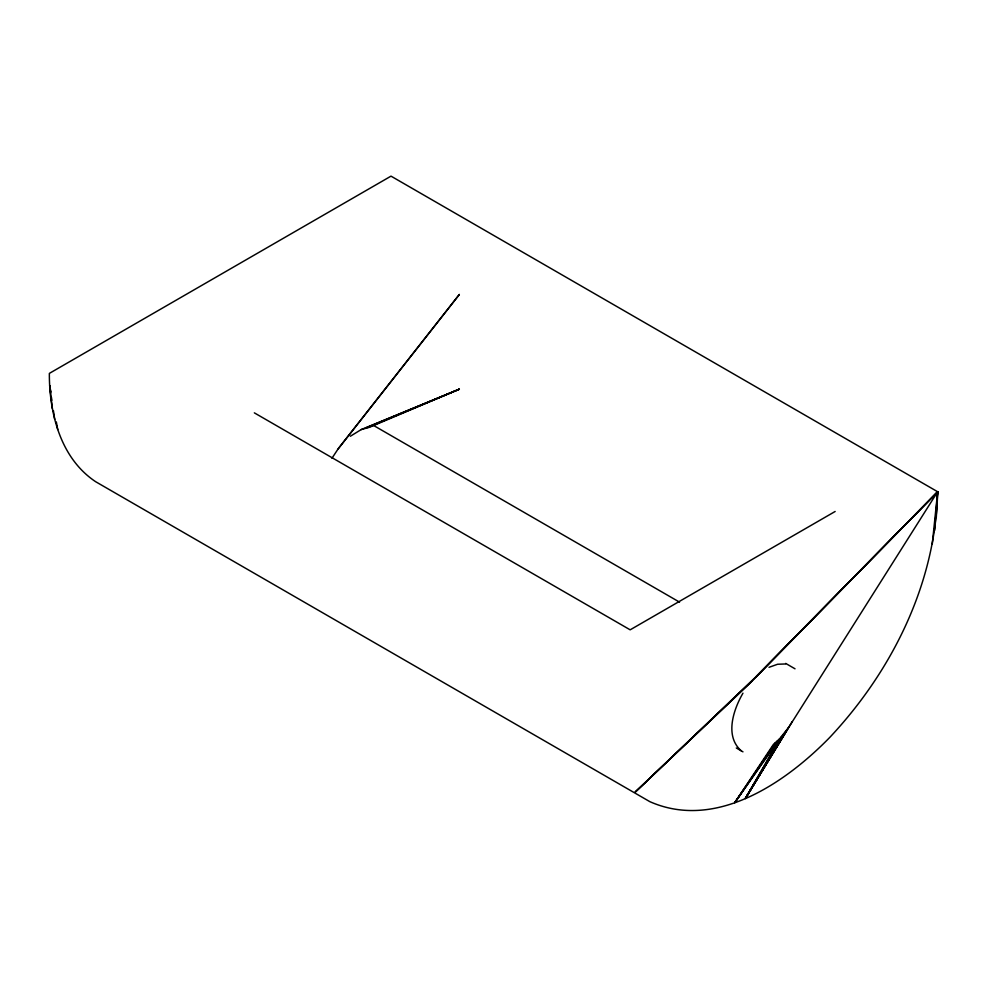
<?xml version="1.0" encoding="UTF-8"?>
<svg xmlns="http://www.w3.org/2000/svg" width="987" height="987" viewBox="0 0 987 987"><rect width="100%" height="100%" fill="white"/><g stroke="black" fill="none" stroke-linecap="round" stroke-linejoin="round"><path stroke-width="1.48" d="M934.627 530.463L937.65 491.748L756.054 676.675L635.196 792.105L750.034 683.164L937.65 491.748C935.577 583.601 891.903 671.308 829.709 737.474C785.072 783.197 715.587 830.635 649.878 801.678L95.653 481.705C60.54 458.338 49.214 413.319 49.35 373.394L391 176.142L937.65 491.748L936.305 517.25M932.283 543.899L937.65 491.748L756.054 676.675M792.228 721.608L745.419 798.434L779.644 738.745L789.032 726.913L937.65 491.748M331.953 458.252L338.159 448.838L459.337 294.496L338.159 448.838M742.964 693.17C733.403 709.653 724.384 736.29 741.422 750.947M789.032 726.913L745.419 798.434L781.655 736.573M787.305 729.455L745.419 798.434L783.616 734.303M745.419 798.434L785.504 731.922M775.486 742.705L734.809 802.616L779.644 738.745L773.352 744.494L734.809 802.616L777.596 740.781M635.196 792.105L751.983 680.882M350.311 436.266L361.205 429.579L459.337 389.186L369.669 427.211L361.205 429.579M835.15 511.476L630.162 629.829L254.338 412.85M769.009 667.311L777.596 664.251L785.504 663.967M367.608 427.544L459.337 389.186L365.498 428.05M373.123 425.212L679.537 602.132M785.689 663.412L795.016 668.804M736.302 747.986L742.964 751.835M52.373 408.618L49.683 385.596L50.793 391.654M56.333 421.955L57.715 429.518M49.683 385.596L50.781 392.937M51.435 397.342L51.867 400.278M53.397 410.543L54.717 419.352"/></g></svg>
